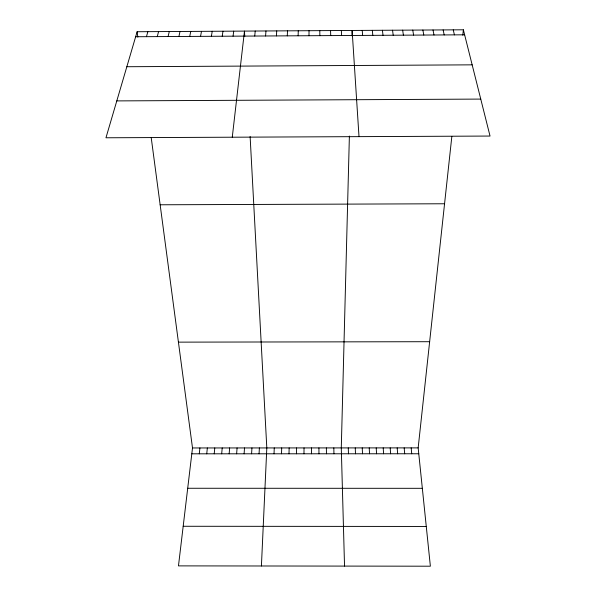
<?xml version="1.0" encoding="UTF-8"?>
<svg xmlns="http://www.w3.org/2000/svg" width="596" height="596" viewBox="0 0 596 596"><rect width="100%" height="100%" fill="white"/><g stroke="black" fill="none" stroke-linecap="round" stroke-linejoin="round"><path stroke-width="0.89" d="M311.47 453.787L311.477 447.916M308.989 35.73L309.026 30.716M303.975 453.787L304.035 447.924M296.488 453.794L296.584 447.924M289 453.794L289.142 447.924M298.134 35.79L298.261 30.776M349.383 136.052L341.285 447.909L344.533 566.096M351.983 35.849L352.124 30.456L359.008 136.64M281.513 453.794L281.699 447.931M274.033 453.794L274.257 447.931M287.279 35.857L287.495 30.843M261.413 565.984L266.814 447.931L250.119 136.499M259.066 453.802L259.379 447.939M276.425 35.916L276.73 30.903M251.587 453.802L251.944 447.939M244.107 453.802L244.509 447.939M236.634 453.809L237.074 447.946M265.578 35.983L265.972 30.97M229.155 453.809L229.639 447.946M221.682 453.809L222.211 447.946M214.21 453.809L214.776 447.954M254.73 36.043L255.222 31.029M206.738 453.817L207.348 447.954M151.235 137.795L192.501 447.961L178.472 565.88L430.372 566.2L418.161 447.887L451.842 136.439M462.787 35.201L463.368 29.8L137.125 31.73L105.961 137.78L490.039 136.052L463.368 29.8M199.273 453.817L199.921 447.954M232.269 137.214L244.472 31.096L244.755 36.483M233.051 36.17L233.721 31.163M222.219 36.237L222.971 31.223M211.386 36.296L212.228 31.29M200.554 36.363L201.493 31.35M189.729 36.423L190.757 31.417M178.912 36.49L180.022 31.476M168.087 36.55L169.294 31.543M157.269 36.617L158.566 31.603M146.46 36.676L147.845 31.67M135.65 36.743L464.627 34.814M126.836 66.73L472.166 64.845M116.794 100.903L480.763 99.085M160.145 204.786L444.556 203.765M178.42 342.141L429.642 341.702M192.501 447.961L418.161 447.887M191.8 453.817L418.772 453.765M187.703 488.266L422.333 488.318M183.181 526.275L426.274 526.454M453.243 29.86L454.42 34.873M443.119 29.919L444.206 34.933M433.001 29.979L434 34.993M422.877 30.038L423.801 35.052M412.76 30.098L413.594 35.112M402.65 30.158L403.403 35.171M137.125 31.73L137.832 37.101M392.541 30.217L393.204 35.231M382.431 30.277L383.012 35.291M372.329 30.336L372.82 35.35M411.166 447.887L411.732 453.765M404.17 447.887L404.699 453.765M397.182 447.894L397.666 453.765M362.226 30.396L362.636 35.41M390.186 447.894L390.633 453.772M383.198 447.894L383.6 453.772M376.21 447.901L376.575 453.772M369.222 447.901L369.542 453.772M362.234 447.901L362.517 453.772M341.344 30.523L341.582 35.537M355.253 447.909L355.492 453.78M348.265 447.909L348.466 453.78M330.571 30.59L330.713 35.596M333.827 447.909L333.946 453.78M326.377 447.916L326.452 453.787M319.799 30.649L319.851 35.663M318.927 447.916L318.957 453.787"/></g></svg>
